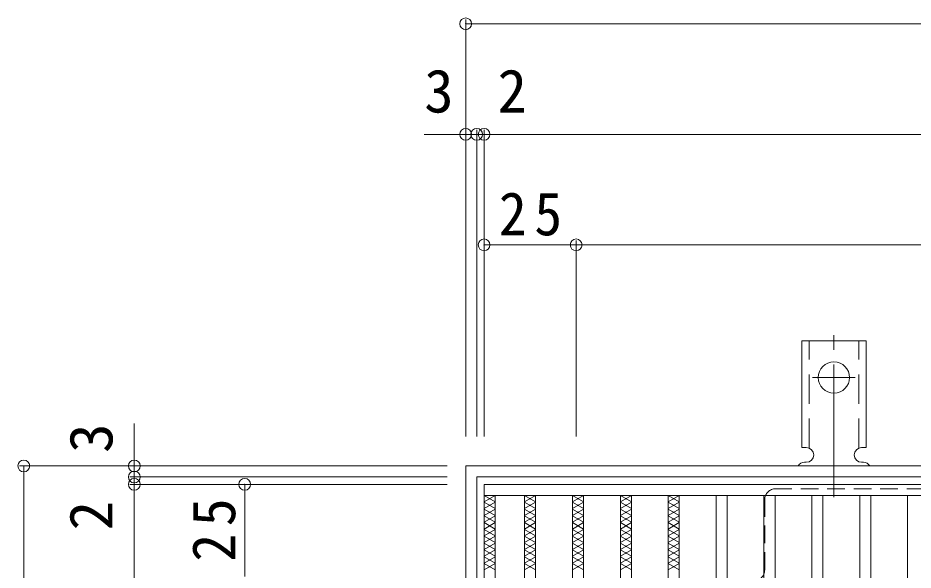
# Model space of a CAD drawing. Units: millimetres at full size, sheet at 1:4. Extents: x -838 to 1019, y -781 to 757.
# Drawn here: x -796.3 to -553.2, y 594.9 to 744.8 of the extents above; entities that cross this region are included whole.
import ezdxf
from ezdxf.enums import TextEntityAlignment as Align

# ---------------------------------------------------------------- set-up
doc = ezdxf.new("R2010")
doc.units = ezdxf.units.MM
doc.header["$LTSCALE"] = 4
doc.header["$PDMODE"] = 32
doc.header["$PDSIZE"] = 3.2
for name, pattern in [('CHAIN2', [12, 9, -1, 1, -1]), ('DASHED1', [1.8, 1.2, -0.6]), ('DASHED2', [3, 2, -1])]:
    doc.linetypes.add(name, pattern=pattern)
for name, color, linetype, lineweight in [('A-1', 3, 'Continuous', 9), ('A-2', 3, 'Continuous', 9), ('A-4', 7, 'Continuous', 9), ('A-7', 2, 'Continuous', 9), ('A-9', 6, 'Continuous', 9), ('A-A', 3, 'Continuous', 9)]:
    doc.layers.add(name, color=color, linetype=linetype, lineweight=lineweight)
doc.styles.add('ＭＳ ゴシック', font='')
doc.styles.get('ＭＳ ゴシック').set_extended_font_data('MS Gothic')

msp = doc.modelspace()

# ---------------------------------------------------------------- linework, layer by layer
at = {"layer": 'A-1', "color": 2}
for points in [[(-674.713, 623.162), (-674.713, 263.162), (-314.713, 263.162), (-314.713, 623.162)], [(-671.713, 620.162), (-671.713, 266.162), (-317.713, 266.162), (-317.713, 620.162)]]:
    msp.add_lwpolyline(points, close=True, dxfattribs=at)
at = {"layer": 'A-2'}
for p, q in [((-669.713, 618.161), (-669.713, 268.161)), ((-669.713, 618.161), (-319.713, 618.161)), ((-669.713, 615.161), (-319.713, 615.161)), ((-666.713, 615.161), (-666.713, 271.161)), ((-658.713, 615.161), (-658.713, 271.161)), ((-655.713, 615.161), (-655.713, 271.161)), ((-645.713, 615.161), (-645.713, 271.161)), ((-642.713, 615.161), (-642.713, 271.161)), ((-632.713, 615.161), (-632.713, 271.161)), ((-629.713, 615.161), (-629.713, 271.161)), ((-619.713, 615.161), (-619.713, 271.161)), ((-616.713, 615.161), (-616.713, 271.161)), ((-606.713, 615.161), (-606.713, 271.161)), ((-603.713, 615.161), (-603.713, 271.161)), ((-593.713, 615.161), (-593.713, 271.161)), ((-590.713, 615.161), (-590.713, 271.161)), ((-580.713, 615.161), (-580.713, 271.161)), ((-577.713, 615.161), (-577.713, 271.161)), ((-567.713, 615.161), (-567.713, 271.161)), ((-564.713, 615.161), (-564.713, 271.161)), ((-554.713, 615.161), (-554.713, 271.161))]:
    msp.add_line(p, q, dxfattribs=at)
at = {"layer": 'A-4'}
for p, q in [((-674.713, 744.362), (-674.713, 631.162)), ((-674.713, 743.162), (-314.713, 743.162)), ((-674.713, 713.162), (-685.967, 713.162)), ((-674.713, 713.162), (-671.713, 713.162)), ((-671.713, 714.362), (-671.713, 631.162)), ((-671.713, 713.162), (-669.713, 713.162)), ((-669.713, 714.362), (-669.713, 631.162)), ((-669.713, 713.162), (-319.713, 713.162)), ((-644.713, 683.162), (-669.713, 683.162)), ((-644.713, 684.362), (-644.713, 631.162)), ((-644.713, 683.162), (-344.713, 683.162)), ((-764.713, 623.162), (-764.713, 634.704)), ((-795.913, 623.162), (-679.713, 623.162)), ((-794.713, 623.162), (-794.713, 263.162)), ((-764.713, 623.162), (-764.713, 620.162)), ((-765.913, 620.162), (-679.713, 620.162)), ((-764.713, 620.162), (-764.713, 618.161)), ((-765.913, 618.161), (-679.713, 618.161)), ((-764.713, 618.161), (-764.713, 268.162)), ((-734.713, 593.162), (-734.713, 618.161))]:
    msp.add_line(p, q, dxfattribs=at)
for p in [(-674.713, 743.162), (-674.713, 713.162), (-671.713, 713.162), (-669.713, 713.162), (-669.713, 683.162), (-644.713, 683.162), (-794.713, 623.162), (-764.713, 623.162), (-764.713, 620.162), (-764.713, 618.161), (-734.713, 618.161)]:
    msp.add_point(p, dxfattribs=at)
at = {"layer": 'A-7', "linetype": 'DASHED1'}
for p, q in [((-398.914, 616.966), (-590.512, 616.966)), ((-593.512, 594.966), (-593.512, 613.966))]:
    msp.add_line(p, q, dxfattribs=at)
for centre, start, end in [((-590.512, 613.966), 90, 180), ((-596.512, 594.966), 270, 0)]:
    msp.add_arc(centre, 3, start, end, dxfattribs=at)
at = {"layer": 'A-9'}
for p, q in [((-669.713, 615.161), (-666.713, 613.429)), ((-666.713, 615.161), (-669.713, 613.429)), ((-658.713, 615.161), (-655.713, 613.429)), ((-655.713, 615.161), (-658.713, 613.429)), ((-645.713, 615.161), (-642.713, 613.429)), ((-642.713, 615.161), (-645.713, 613.429)), ((-632.713, 615.161), (-629.713, 613.429)), ((-629.713, 615.161), (-632.713, 613.429)), ((-619.713, 615.161), (-616.713, 613.429)), ((-616.713, 615.161), (-619.713, 613.429)), ((-669.713, 613.314), (-666.713, 611.582)), ((-666.713, 613.314), (-669.713, 611.582)), ((-658.713, 613.314), (-655.713, 611.582)), ((-655.713, 613.314), (-658.713, 611.582)), ((-645.713, 613.314), (-642.713, 611.582)), ((-642.713, 613.314), (-645.713, 611.582)), ((-632.713, 613.314), (-629.713, 611.582)), ((-629.713, 613.314), (-632.713, 611.582)), ((-619.713, 613.314), (-616.713, 611.582)), ((-616.713, 613.314), (-619.713, 611.582)), ((-669.713, 611.466), (-666.713, 609.734)), ((-666.713, 611.466), (-669.713, 609.734)), ((-658.713, 611.466), (-655.713, 609.734)), ((-655.713, 611.466), (-658.713, 609.734)), ((-645.713, 611.466), (-642.713, 609.734)), ((-642.713, 611.466), (-645.713, 609.734)), ((-632.713, 611.466), (-629.713, 609.734)), ((-629.713, 611.466), (-632.713, 609.734)), ((-619.713, 611.466), (-616.713, 609.734)), ((-616.713, 611.466), (-619.713, 609.734)), ((-669.713, 609.619), (-666.713, 607.887)), ((-666.713, 609.619), (-669.713, 607.887)), ((-669.713, 607.771), (-666.713, 606.039)), ((-666.713, 607.771), (-669.713, 606.039)), ((-658.713, 609.619), (-655.713, 607.887)), ((-655.713, 609.619), (-658.713, 607.887)), ((-658.713, 607.771), (-655.713, 606.039)), ((-655.713, 607.771), (-658.713, 606.039)), ((-645.713, 609.619), (-642.713, 607.887)), ((-642.713, 609.619), (-645.713, 607.887)), ((-645.713, 607.771), (-642.713, 606.039)), ((-642.713, 607.771), (-645.713, 606.039)), ((-632.713, 609.619), (-629.713, 607.887)), ((-629.713, 609.619), (-632.713, 607.887)), ((-632.713, 607.771), (-629.713, 606.039)), ((-629.713, 607.771), (-632.713, 606.039)), ((-619.713, 609.619), (-616.713, 607.887)), ((-616.713, 609.619), (-619.713, 607.887)), ((-619.713, 607.771), (-616.713, 606.039)), ((-616.713, 607.771), (-619.713, 606.039)), ((-669.713, 605.924), (-666.713, 604.192)), ((-666.713, 605.924), (-669.713, 604.192)), ((-658.713, 605.924), (-655.713, 604.192)), ((-655.713, 605.924), (-658.713, 604.192)), ((-645.713, 605.924), (-642.713, 604.192)), ((-642.713, 605.924), (-645.713, 604.192)), ((-632.713, 605.924), (-629.713, 604.192)), ((-629.713, 605.924), (-632.713, 604.192)), ((-619.713, 605.924), (-616.713, 604.192)), ((-616.713, 605.924), (-619.713, 604.192)), ((-669.713, 604.076), (-666.713, 602.344)), ((-666.713, 604.076), (-669.713, 602.344)), ((-658.713, 604.076), (-655.713, 602.344)), ((-655.713, 604.076), (-658.713, 602.344)), ((-645.713, 604.076), (-642.713, 602.344)), ((-642.713, 604.076), (-645.713, 602.344)), ((-632.713, 604.076), (-629.713, 602.344)), ((-629.713, 604.076), (-632.713, 602.344)), ((-619.713, 604.076), (-616.713, 602.344)), ((-616.713, 604.076), (-619.713, 602.344)), ((-666.713, 602.229), (-669.713, 600.497)), ((-669.713, 602.229), (-666.713, 600.497)), ((-655.713, 602.229), (-658.713, 600.497)), ((-658.713, 602.229), (-655.713, 600.497)), ((-642.713, 602.229), (-645.713, 600.497)), ((-645.713, 602.229), (-642.713, 600.497)), ((-629.713, 602.229), (-632.713, 600.497)), ((-632.713, 602.229), (-629.713, 600.497)), ((-616.713, 602.229), (-619.713, 600.497)), ((-619.713, 602.229), (-616.713, 600.497)), ((-669.713, 600.381), (-666.713, 598.649)), ((-666.713, 600.381), (-669.713, 598.649)), ((-669.713, 598.534), (-666.713, 596.802)), ((-666.713, 598.534), (-669.713, 596.801)), ((-658.713, 600.381), (-655.713, 598.649)), ((-655.713, 600.381), (-658.713, 598.649)), ((-658.713, 598.534), (-655.713, 596.802)), ((-655.713, 598.534), (-658.713, 596.801)), ((-645.713, 600.381), (-642.713, 598.649)), ((-642.713, 600.381), (-645.713, 598.649)), ((-645.713, 598.534), (-642.713, 596.802)), ((-642.713, 598.534), (-645.713, 596.801)), ((-632.713, 600.381), (-629.713, 598.649)), ((-629.713, 600.381), (-632.713, 598.649)), ((-632.713, 598.534), (-629.713, 596.802)), ((-629.713, 598.534), (-632.713, 596.801)), ((-619.713, 600.381), (-616.713, 598.649)), ((-616.713, 600.381), (-619.713, 598.649)), ((-619.713, 598.534), (-616.713, 596.802)), ((-616.713, 598.534), (-619.713, 596.801)), ((-669.713, 596.686), (-666.713, 594.954)), ((-666.713, 596.686), (-669.713, 594.954)), ((-658.713, 596.686), (-655.713, 594.954)), ((-655.713, 596.686), (-658.713, 594.954)), ((-645.713, 596.686), (-642.713, 594.954)), ((-642.713, 596.686), (-645.713, 594.954)), ((-632.713, 596.686), (-629.713, 594.954)), ((-629.713, 596.686), (-632.713, 594.954)), ((-619.713, 596.686), (-616.713, 594.954)), ((-616.713, 596.686), (-619.713, 594.954))]:
    msp.add_line(p, q, dxfattribs=at)
at = {"layer": 'A-A', "color": 7, "linetype": 'CHAIN2'}
for p, q in [((-574.713, 614.694), (-574.713, 662.095)), ((-568.937, 647.162), (-580.489, 647.162))]:
    msp.add_line(p, q, dxfattribs=at)
at = {"layer": 'A-A'}
for p, q in [((-583.463, 628.162), (-583.463, 657.162)), ((-583.463, 657.162), (-565.963, 657.162)), ((-565.963, 628.162), (-565.963, 657.162)), ((-583.463, 628.162), (-582.213, 628.162)), ((-565.963, 628.162), (-567.213, 628.162)), ((-582.208, 624.162), (-582.721, 624.162)), ((-566.713, 624.162), (-567.213, 624.162))]:
    msp.add_line(p, q, dxfattribs=at)
at = {"layer": 'A-A', "linetype": 'DASHED2'}
for p, q in [((-581.463, 628.017), (-581.463, 657.162)), ((-567.963, 628.017), (-567.963, 657.162))]:
    msp.add_line(p, q, dxfattribs=at)
at = {"layer": 'A-A'}
msp.add_circle((-574.713, 647.162), 4.25, dxfattribs=at)
for centre, start, end in [((-582.213, 626.162), 270.13329, 90), ((-567.213, 626.162), 90, 270), ((-582.713, 622.162), 90.24162, 150.00072), ((-566.713, 622.162), 29.99951, 89.72403)]:
    msp.add_arc(centre, 2, start, end, dxfattribs=at)

# ---------------------------------------------------------------- texts
at = {"layer": 'A-4', "color": 2, "style": 'ＭＳ ゴシック'}
for s, p in [('3', (-685.967, 715.562)), ('2', (-666.075, 715.562))]:
    msp.add_text(s, height=11.73, dxfattribs=at).set_placement(p, align=Align.BOTTOM_LEFT)
for s, p in [('3', (-767.113, 626.704)), ('2', (-767.113, 605.678))]:
    msp.add_text(s, height=11.73, rotation=90, dxfattribs=at).set_placement(p, align=Align.BOTTOM_LEFT)
at = {"layer": 'A-4', "color": 2, "insert": (-665.713, 685.562), "char_height": 11.73, "attachment_point": 7, "style": 'ＭＳ ゴシック'}
msp.add_mtext('\\T1.27;\\W0.95;25', dxfattribs=at)
at = {"layer": 'A-4', "color": 2, "insert": (-737.113, 597.162), "char_height": 11.73, "attachment_point": 7, "rotation": 90, "style": 'ＭＳ ゴシック'}
msp.add_mtext('\\T1.27;\\W0.95;25', dxfattribs=at)

doc.saveas('drawing.dxf')
